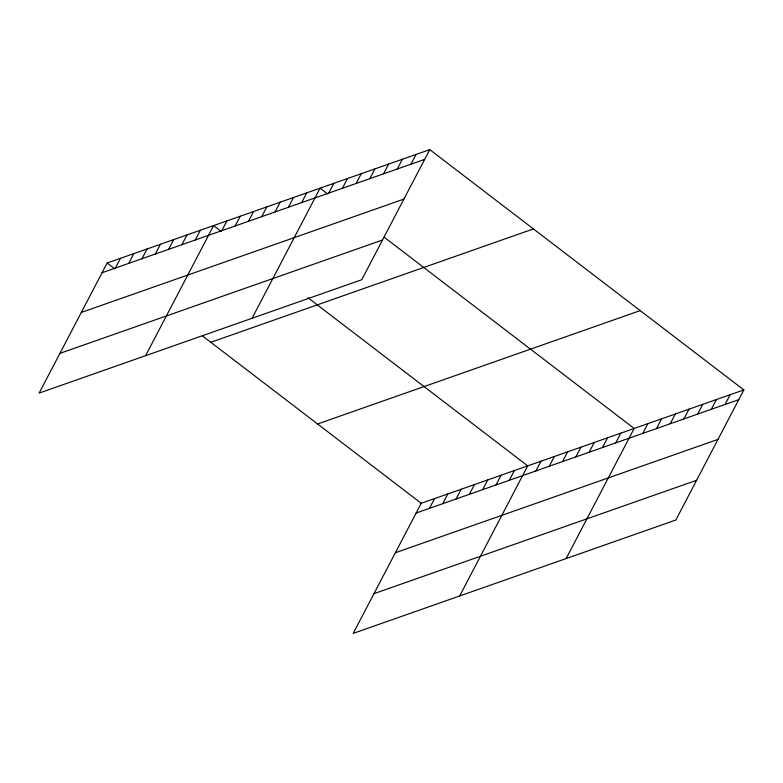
<?xml version="1.0" encoding="UTF-8"?>
<svg xmlns="http://www.w3.org/2000/svg" width="783" height="783" viewBox="0 0 783 783"><rect width="100%" height="100%" fill="white"/><g stroke="black" fill="none" stroke-linecap="round" stroke-linejoin="round"><path stroke-width="1.17" d="M429.779 149.622L107.163 262.99L39.15 393.086L361.766 279.717L429.779 149.622L743.85 389.914L675.837 520.01L353.221 633.378L421.234 503.283L743.85 389.914M115.375 268.07L120.474 258.312M128.676 263.391L133.776 253.643M141.987 258.713L147.087 248.965M155.298 254.035L160.398 244.286M168.599 249.356L173.699 239.608M181.91 244.688L187.01 234.929M195.221 240.009L200.321 230.261M145.609 355.678L213.622 225.582L221.158 231.347M221.834 230.652L226.933 220.904M235.145 225.974L240.244 216.225M248.446 221.305L253.545 211.547M261.757 216.627L266.856 206.878M275.068 211.948L280.167 202.2M288.369 207.27L293.468 197.522M301.68 202.601L306.779 192.843M252.077 318.26L320.09 188.165L327.627 193.939M328.703 193.098L333.803 183.349M342.416 188.282L347.505 178.534M356.118 183.467L361.217 173.718M369.83 178.651L374.93 168.893M383.543 173.826L388.642 164.078M397.255 169.011L402.354 159.262M410.967 164.195L416.067 154.447M429.446 508.353L434.545 498.605M442.757 503.675L447.856 493.926M456.058 499.006L461.158 489.248M469.369 494.327L474.469 484.579M482.68 489.649L487.78 479.901M495.982 484.971L501.081 475.222M509.293 480.302L514.392 470.544M459.69 595.961L527.703 465.865L307.846 297.667M535.905 470.945L541.004 461.197M549.216 466.267L554.315 456.518M562.527 461.588L567.626 451.84M575.828 456.92L580.927 447.162M589.139 452.241L594.238 442.483M602.45 447.563L607.549 437.814M615.751 442.884L620.85 433.136M566.148 558.553L634.161 428.458L384.159 237.19M642.774 433.391L647.874 423.642M656.487 428.575L661.586 418.827M670.199 423.76L675.298 414.001M683.911 418.934L689.001 409.186M697.624 414.119L702.713 404.371M711.326 409.303L716.425 399.545M725.038 404.478L730.138 394.73M102.064 272.738L424.68 159.38M81.305 312.456L403.92 199.088M59.909 353.378L382.525 240.009M210.803 342.288L533.419 228.92M317.595 423.985L640.21 310.616M416.135 513.031L738.751 399.663M395.376 552.749L717.991 439.38M373.99 593.661L696.596 480.292M107.163 262.99L114.7 268.755M202.327 335.799L421.234 503.283"/></g></svg>
